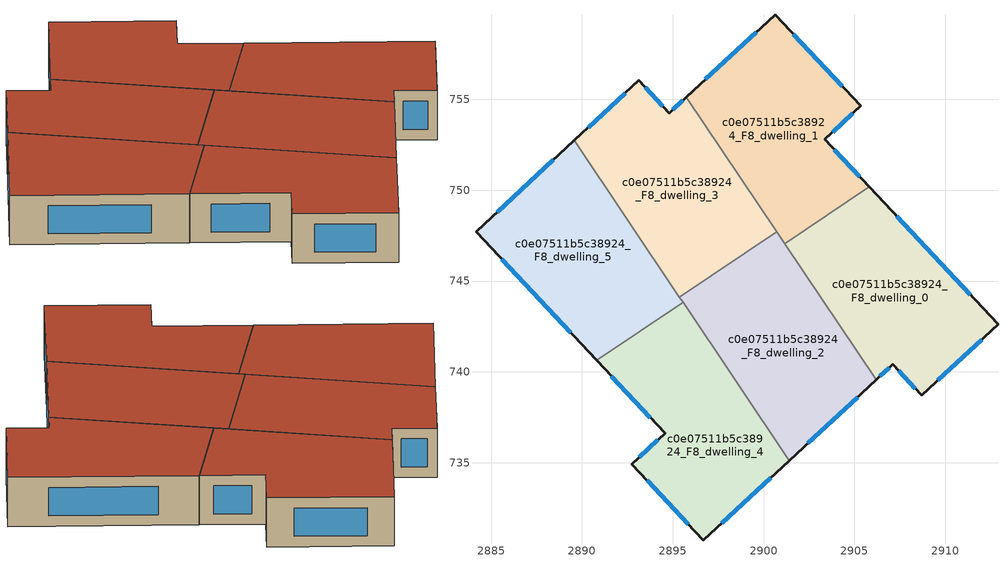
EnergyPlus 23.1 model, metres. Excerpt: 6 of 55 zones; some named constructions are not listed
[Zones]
c0e07511b5c38924_F8_dwelling_0
 floor to c0e07511b5c38924_F7_dwelling_0 (EU_floor_Construction): 2905.83,750.18 2912.9,742.62 2908.7,738.71 2907.11,740.42 2906.2,739.57 2901.17,747.06 z24
 wall outside (EU_wall_Construction): 2906.2,739.57 2907.11,740.42 2908.7,738.71 2912.9,742.62 2905.83,750.18 z24:27
 wall to c0e07511b5c38924_F8_dwelling_1 (EU_wall_Construction): 2905.83,750.18 2901.17,747.06 z24:27
 wall to c0e07511b5c38924_F8_dwelling_2 (EU_wall_Construction): 2901.17,747.06 2906.2,739.57 z24:27
 window (EU_Window_Construction): 2906.39,739.75 2906.92,740.23 / 2911.39,744.24 2907.34,748.56 / 2909.6,739.55 2912,741.78 / 2907.45,740.05 2908.36,739.08 z24.64:26.36
 roof outside (EU_roof_Construction): 2912.9,742.62 2905.83,750.18 2901.17,747.06 2906.2,739.57 2907.11,740.42 2908.7,738.71 z27
c0e07511b5c38924_F8_dwelling_1
 floor to c0e07511b5c38924_F7_dwelling_1 (EU_floor_Construction): 2905.34,754.64 2903.37,752.8 2905.83,750.18 2901.17,747.06 2895.75,755.13 2900.63,759.67 z24
 wall outside (EU_wall_Construction): 2905.83,750.18 2903.37,752.8 2905.34,754.64 2900.63,759.67 2895.75,755.13 z24:27
 wall to c0e07511b5c38924_F8_dwelling_3 (EU_wall_Construction): 2895.75,755.13 2900.73,747.72 z24:27
 wall to c0e07511b5c38924_F8_dwelling_2 (EU_wall_Construction): 2900.73,747.72 2901.17,747.06 z24:27
 window (EU_Window_Construction): 2899.59,758.7 2896.8,756.1 / 2904.33,755.72 2901.64,758.59 / 2903.8,753.19 2904.92,754.25 / 2905.3,750.74 2903.9,752.24 z24.64:26.36
 roof outside (EU_roof_Construction): 2905.83,750.18 2903.37,752.8 2905.34,754.64 2900.63,759.67 2895.75,755.13 2901.17,747.06 z27
c0e07511b5c38924_F8_dwelling_2
 floor to c0e07511b5c38924_F7_dwelling_2 (EU_floor_Construction): 2900.73,747.72 2906.2,739.57 2901.41,735.12 2895.37,744.12 z24
 wall outside (EU_wall_Construction): 2901.41,735.12 2906.2,739.57 z24:27
 wall to c0e07511b5c38924_F8_dwelling_3 (EU_wall_Construction): 2900.73,747.72 2895.37,744.12 z24:27
 wall to c0e07511b5c38924_F8_dwelling_4 (EU_wall_Construction): 2895.57,743.82 2901.41,735.12 z24:27
 wall to c0e07511b5c38924_F8_dwelling_5 (EU_wall_Construction): 2895.37,744.12 2895.57,743.82 z24:27
 window (EU_Window_Construction): 2902.44,736.07 2905.17,738.61 z24.64:26.36
 roof outside (EU_roof_Construction): 2906.2,739.57 2900.73,747.72 2895.37,744.12 2901.41,735.12 z27
c0e07511b5c38924_F8_dwelling_3
 floor to c0e07511b5c38924_F7_dwelling_3 (EU_floor_Construction): 2895.75,755.13 2900.73,747.72 2895.37,744.12 2889.58,752.75 2893.14,756.05 2894.81,754.25 z24
 wall outside (EU_wall_Construction): 2895.75,755.13 2894.81,754.25 2893.14,756.05 2889.58,752.75 z24:27
 wall to c0e07511b5c38924_F8_dwelling_5 (EU_wall_Construction): 2889.58,752.75 2895.37,744.12 z24:27
 window (EU_Window_Construction): 2892.38,755.34 2890.34,753.45 / 2894.45,754.64 2893.5,755.66 / 2895.55,754.94 2895.01,754.44 z24.64:26.36
 roof outside (EU_roof_Construction): 2900.73,747.72 2895.75,755.13 2894.81,754.25 2893.14,756.05 2889.58,752.75 2895.37,744.12 z27
c0e07511b5c38924_F8_dwelling_4
 floor to c0e07511b5c38924_F7_dwelling_4 (EU_floor_Construction): 2895.57,743.82 2901.41,735.12 2896.68,730.72 2892.75,734.92 2894.58,736.62 2890.81,740.63 z24
 wall outside (EU_wall_Construction): 2890.81,740.63 2894.58,736.62 2892.75,734.92 2896.68,730.72 2901.41,735.12 z24:27
 wall to c0e07511b5c38924_F8_dwelling_5 (EU_wall_Construction): 2895.57,743.82 2890.81,740.63 z24:27
 window (EU_Window_Construction): 2897.7,731.66 2900.4,734.18 / 2893.59,734.02 2895.84,731.62 / 2894.18,736.25 2893.14,735.29 / 2891.62,739.77 2893.77,737.48 z24.64:26.36
 roof outside (EU_roof_Construction): 2901.41,735.12 2895.57,743.82 2890.81,740.63 2894.58,736.62 2892.75,734.92 2896.68,730.72 z27
c0e07511b5c38924_F8_dwelling_5
 floor to c0e07511b5c38924_F7_dwelling_5 (EU_floor_Construction): 2889.58,752.75 2895.57,743.82 2890.81,740.63 2884.16,747.72 z24
 wall outside (EU_wall_Construction): 2889.58,752.75 2884.16,747.72 2890.81,740.63 z24:27
 window (EU_Window_Construction): 2885.59,746.2 2889.39,742.15 / 2888.42,751.67 2885.32,748.8 z24.64:26.36
 roof outside (EU_roof_Construction): 2895.57,743.82 2889.58,752.75 2884.16,747.72 2890.81,740.63 z27
[SCHEDULE:FILE] Column Number=1; Rows to Skip at Top=0; Number of Hours of Data=8760; Column Separator=Comma; Interpolate to Timestep=No; Minutes per Item=60; Adjust Schedule for Daylight Savings=Yes
Name | File
EU_Step8_GainSchedule_c0e07511b5c38924_F3_dwelling_1_f000 | ../../schedules/c0e07511b5c38924/c0e07511b5c38924_F3_dwelling_1_f000_gain.csv
EU_Step8_GainSchedule_c0e07511b5c38924_F3_dwelling_2_f000 | ../../schedules/c0e07511b5c38924/c0e07511b5c38924_F3_dwelling_2_f000_gain.csv
EU_Step8_GainSchedule_c0e07511b5c38924_F3_dwelling_3_f000 | ../../schedules/c0e07511b5c38924/c0e07511b5c38924_F3_dwelling_3_f000_gain.csv
EU_Step8_GainSchedule_c0e07511b5c38924_F3_dwelling_4_f000 | ../../schedules/c0e07511b5c38924/c0e07511b5c38924_F3_dwelling_4_f000_gain.csv
EU_Step8_GainSchedule_c0e07511b5c38924_F3_dwelling_5_f000 | ../../schedules/c0e07511b5c38924/c0e07511b5c38924_F3_dwelling_5_f000_gain.csv
EU_Step8_GainSchedule_c0e07511b5c38924_F4_dwelling_0_f000 | ../../schedules/c0e07511b5c38924/c0e07511b5c38924_F4_dwelling_0_f000_gain.csv
EU_Step8_GainSchedule_c0e07511b5c38924_F4_dwelling_1_f000 | ../../schedules/c0e07511b5c38924/c0e07511b5c38924_F4_dwelling_1_f000_gain.csv
EU_Step8_GainSchedule_c0e07511b5c38924_F4_dwelling_2_f000 | ../../schedules/c0e07511b5c38924/c0e07511b5c38924_F4_dwelling_2_f000_gain.csv
EU_Step8_GainSchedule_c0e07511b5c38924_F4_dwelling_3_f000 | ../../schedules/c0e07511b5c38924/c0e07511b5c38924_F4_dwelling_3_f000_gain.csv
EU_Step8_GainSchedule_c0e07511b5c38924_F4_dwelling_4_f000 | ../../schedules/c0e07511b5c38924/c0e07511b5c38924_F4_dwelling_4_f000_gain.csv
EU_Step8_GainSchedule_c0e07511b5c38924_F4_dwelling_5_f000 | ../../schedules/c0e07511b5c38924/c0e07511b5c38924_F4_dwelling_5_f000_gain.csv
